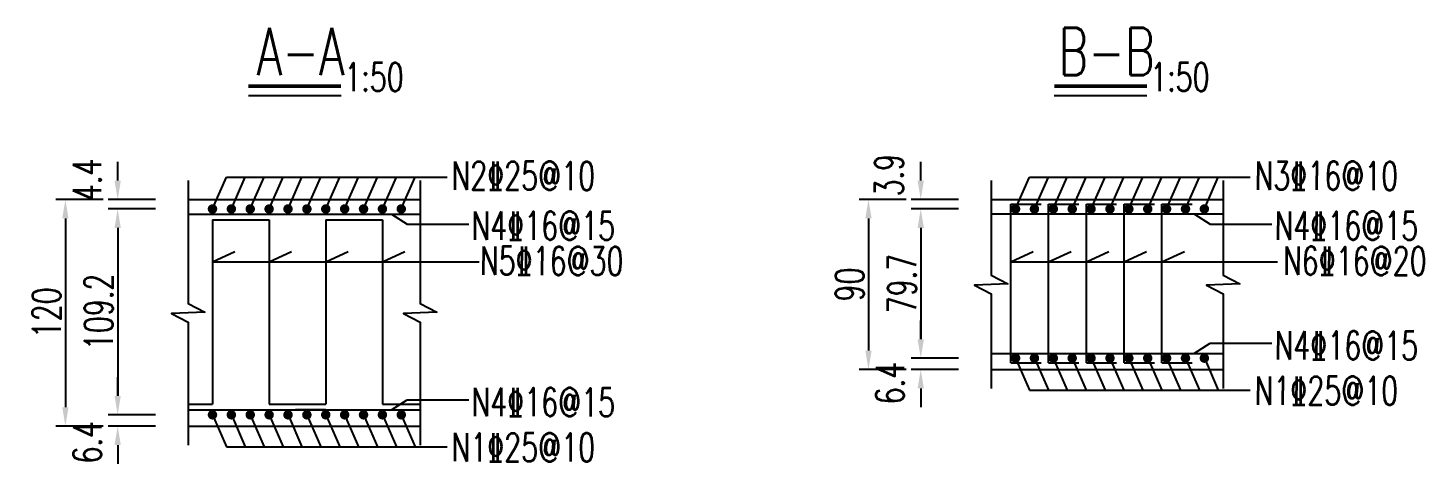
# Model space of a CAD drawing. Header units: millimetres. Extents: x -24222 to 32035, y -74604 to 14337.
# Drawn here: x -123 to 617, y -2167 to -1933 of the extents above; entities that cross this region are included whole.
import ezdxf
from ezdxf.enums import TextEntityAlignment as Align

# ---------------------------------------------------------------- set-up
doc = ezdxf.new("R2010")
doc.units = ezdxf.units.MM
doc.header["$LTSCALE"] = 0.25
doc.header["$MEASUREMENT"] = 0
for name, color, linetype in [('文字', 7, 'Continuous'), ('标注', 7, 'Continuous'), ('钢筋', 1, 'Continuous')]:
    doc.layers.add(name, color=color, linetype=linetype)
doc.styles.get("Standard").update_dxf_attribs({"font": 'simplex1.shx', "width": 0.7, "bigfont": 'hztxt.shx'})
doc.dimstyles.new('50', dxfattribs={"dimscale": 5, "dimtxt": 3, "dimasz": 2, "dimexe": 1, "dimexo": 1, "dimgap": 0.5, "dimtad": 1, "dimdec": 1, "dimdsep": 46, "dimtxsty": 'Standard', "dimcen": 0.5, "dimadec": 0, "dimazin": 0, "dimtfac": 1, "dimtdec": 1, "dimtofl": 0, "dimtmove": 2, "dimatfit": 3, "dimfxl": 0, "dimtolj": 1, "dimtzin": 0, "dimarcsym": 0})

# ---------------------------------------------------------------- blocks, each defined once
blk = doc.blocks.new('点筋')
at = {"layer": '钢筋', "const_width": 2.5}
blk.add_lwpolyline([(-1.25, 0, 1), (1.25, 0, 1)], format="xyb", close=True, dxfattribs=at)
blk = doc.blocks.new('*D142')
at = {"layer": 'Defpoints', "color": 0}
for p in [(-37.61, -2023.87), (-74.98, -2028.87), (-24.77, -2028.87)]:
    blk.add_point(p, dxfattribs=at)
at = {"layer": '标注', "color": 0, "lineweight": -2}
for p, q in [((-74.98, -2013.87), (-74.98, -2003.87)), ((-54.98, -2023.87), (-79.98, -2023.87)), ((-54.98, -2028.87), (-79.98, -2028.87)), ((-74.98, -2038.87), (-74.98, -2048.87))]:
    blk.add_line(p, q, dxfattribs=at)
at = {"layer": '标注', "color": 0}
for points in [[(-76.65, -2013.87), (-73.32, -2013.87), (-74.98, -2023.87)], [(-76.65, -2038.87), (-73.32, -2038.87), (-74.98, -2028.87)]]:
    blk.add_solid(points, dxfattribs=at)
at = {"layer": '标注', "color": 0, "insert": (-91.23, -2013.46), "char_height": 15, "attachment_point": 5, "rotation": 90}
blk.add_mtext('\\A1;4.4', dxfattribs=at)
blk = doc.blocks.new('*D143')
at = {"layer": 'Defpoints', "color": 0}
for p in [(-24.77, -2028.87), (-74.98, -2137.87), (-24.77, -2137.87)]:
    blk.add_point(p, dxfattribs=at)
at = {"layer": '标注', "color": 0, "lineweight": -2}
for p, q in [((-54.98, -2028.87), (-79.98, -2028.87)), ((-74.98, -2038.87), (-74.98, -2127.87)), ((-54.98, -2137.87), (-79.98, -2137.87))]:
    blk.add_line(p, q, dxfattribs=at)
at = {"layer": '标注', "color": 0}
for points in [[(-76.65, -2038.87), (-73.32, -2038.87), (-74.98, -2028.87)], [(-76.65, -2127.87), (-73.32, -2127.87), (-74.98, -2137.87)]]:
    blk.add_solid(points, dxfattribs=at)
at = {"layer": '标注', "color": 0, "insert": (-84.98, -2083.37), "char_height": 15, "attachment_point": 5, "rotation": 90}
blk.add_mtext('\\A1;109.2', dxfattribs=at)
blk = doc.blocks.new('*D144')
at = {"layer": 'Defpoints', "color": 0}
for p in [(-74.98, -2143.87), (-24.77, -2137.87), (-24.77, -2143.87)]:
    blk.add_point(p, dxfattribs=at)
at = {"layer": '标注', "color": 0, "lineweight": -2}
for p, q in [((-74.98, -2127.87), (-74.98, -2117.87)), ((-54.98, -2137.87), (-79.98, -2137.87)), ((-54.98, -2143.87), (-79.98, -2143.87)), ((-74.98, -2153.87), (-74.98, -2163.87))]:
    blk.add_line(p, q, dxfattribs=at)
at = {"layer": '标注', "color": 0}
for points in [[(-76.65, -2127.87), (-73.32, -2127.87), (-74.98, -2137.87)], [(-76.65, -2153.87), (-73.32, -2153.87), (-74.98, -2143.87)]]:
    blk.add_solid(points, dxfattribs=at)
at = {"layer": '标注', "color": 0, "insert": (-91.09, -2152.4), "char_height": 15, "attachment_point": 5, "rotation": 90}
blk.add_mtext('\\A1;6.4', dxfattribs=at)
blk = doc.blocks.new('*D145')
at = {"layer": 'Defpoints', "color": 0}
for p in [(-37.61, -2023.87), (-102.67, -2143.87), (-37.61, -2143.87)]:
    blk.add_point(p, dxfattribs=at)
at = {"layer": '标注', "color": 0, "lineweight": -2}
for p, q in [((-82.67, -2023.87), (-107.67, -2023.87)), ((-102.67, -2033.87), (-102.67, -2133.87)), ((-82.67, -2143.87), (-107.67, -2143.87))]:
    blk.add_line(p, q, dxfattribs=at)
at = {"layer": '标注', "color": 0}
for points in [[(-104.34, -2033.87), (-101.01, -2033.87), (-102.67, -2023.87)], [(-104.34, -2133.87), (-101.01, -2133.87), (-102.67, -2143.87)]]:
    blk.add_solid(points, dxfattribs=at)
at = {"layer": '标注', "color": 0, "insert": (-112.67, -2083.87), "char_height": 15, "attachment_point": 5, "rotation": 90}
blk.add_mtext('\\A1;120', dxfattribs=at)
blk = doc.blocks.new('*D148')
at = {"layer": 'Defpoints', "color": 0}
for p in [(387.73, -2023.87), (350.36, -2028.87), (400.58, -2028.87)]:
    blk.add_point(p, dxfattribs=at)
at = {"layer": '标注', "color": 0, "lineweight": -2}
for p, q in [((350.36, -2013.87), (350.36, -2003.87)), ((370.36, -2023.87), (345.36, -2023.87)), ((370.36, -2028.87), (345.36, -2028.87)), ((350.36, -2038.87), (350.36, -2048.87))]:
    blk.add_line(p, q, dxfattribs=at)
at = {"layer": '标注', "color": 0}
for points in [[(348.69, -2013.87), (352.03, -2013.87), (350.36, -2023.87)], [(348.69, -2038.87), (352.03, -2038.87), (350.36, -2028.87)]]:
    blk.add_solid(points, dxfattribs=at)
at = {"layer": '标注', "color": 0, "insert": (333.53, -2010.98), "char_height": 15, "attachment_point": 5, "rotation": 90}
blk.add_mtext('\\A1;3.9', dxfattribs=at)
blk = doc.blocks.new('*D149')
at = {"layer": 'Defpoints', "color": 0}
for p in [(400.58, -2028.87), (350.36, -2107.87), (400.58, -2107.87)]:
    blk.add_point(p, dxfattribs=at)
at = {"layer": '标注', "color": 0, "lineweight": -2}
for p, q in [((370.36, -2028.87), (345.36, -2028.87)), ((350.36, -2038.87), (350.36, -2097.87)), ((370.36, -2107.87), (345.36, -2107.87))]:
    blk.add_line(p, q, dxfattribs=at)
at = {"layer": '标注', "color": 0}
for points in [[(348.69, -2038.87), (352.03, -2038.87), (350.36, -2028.87)], [(348.69, -2097.87), (352.03, -2097.87), (350.36, -2107.87)]]:
    blk.add_solid(points, dxfattribs=at)
at = {"layer": '标注', "color": 0, "insert": (340.36, -2068.37), "char_height": 15, "attachment_point": 5, "rotation": 90}
blk.add_mtext('\\A1;79.7', dxfattribs=at)
blk = doc.blocks.new('*D146')
at = {"layer": 'Defpoints', "color": 0}
for p in [(350.36, -2113.87), (400.58, -2107.87), (400.58, -2113.87)]:
    blk.add_point(p, dxfattribs=at)
at = {"layer": '标注', "color": 0, "lineweight": -2}
for p, q in [((350.36, -2097.87), (350.36, -2087.87)), ((370.36, -2107.87), (345.36, -2107.87)), ((370.36, -2113.87), (345.36, -2113.87)), ((350.36, -2123.87), (350.36, -2133.87))]:
    blk.add_line(p, q, dxfattribs=at)
at = {"layer": '标注', "color": 0}
for points in [[(348.69, -2097.87), (352.03, -2097.87), (350.36, -2107.87)], [(348.69, -2123.87), (352.03, -2123.87), (350.36, -2113.87)]]:
    blk.add_solid(points, dxfattribs=at)
at = {"layer": '标注', "color": 0, "insert": (334.11, -2121.08), "char_height": 15, "attachment_point": 5, "rotation": 90}
blk.add_mtext('\\A1;6.4', dxfattribs=at)
blk = doc.blocks.new('*D147')
at = {"layer": 'Defpoints', "color": 0}
for p in [(387.73, -2023.87), (322.67, -2113.87), (387.73, -2113.87)]:
    blk.add_point(p, dxfattribs=at)
at = {"layer": '标注', "color": 0, "lineweight": -2}
for p, q in [((342.67, -2023.87), (317.67, -2023.87)), ((322.67, -2033.87), (322.67, -2103.87)), ((342.67, -2113.87), (317.67, -2113.87))]:
    blk.add_line(p, q, dxfattribs=at)
at = {"layer": '标注', "color": 0}
for points in [[(321, -2033.87), (324.34, -2033.87), (322.67, -2023.87)], [(321, -2103.87), (324.34, -2103.87), (322.67, -2113.87)]]:
    blk.add_solid(points, dxfattribs=at)
at = {"layer": '标注', "color": 0, "insert": (312.67, -2068.87), "char_height": 15, "attachment_point": 5, "rotation": 90}
blk.add_mtext('\\A1;90', dxfattribs=at)
blk = doc.blocks.new('钢筋3')
at = {"layer": '钢筋'}
for p, q in [((398.08, -2110.37), (398.08, -2026.37)), ((398.08, -2026.37), (414.08, -2026.37)), ((398.08, -2110.37), (414.08, -2110.37))]:
    blk.add_line(p, q, dxfattribs=at)

msp = doc.modelspace()

# ---------------------------------------------------------------- linework, layer by layer
at = {"layer": '文字'}
for p, q in [((-5.729, -1968.856), (43.363, -1968.856)), ((421.075, -1968.856), (470.167, -1968.856))]:
    msp.add_line(p, q, dxfattribs=at)
at = {"layer": '文字', "const_width": 2}
for points in [[(-5.729, -1963.856), (43.363, -1963.856)], [(421.075, -1963.856), (470.167, -1963.856)]]:
    msp.add_lwpolyline(points, dxfattribs=at)
at = {"layer": '标注'}
for p, q in [((-24.767, -2028.868), (-17.373, -2011.95)), ((-17.373, -2011.95), (99.463, -2011.95)), ((-14.767, -2028.868), (-7.373, -2011.95)), ((-4.767, -2028.868), (2.627, -2011.95)), ((5.233, -2028.868), (12.627, -2011.95)), ((15.233, -2028.868), (22.627, -2011.95)), ((25.233, -2028.868), (32.627, -2011.95)), ((35.233, -2028.868), (42.627, -2011.95)), ((45.233, -2028.868), (52.627, -2011.95)), ((55.233, -2028.868), (62.627, -2011.95)), ((65.233, -2028.868), (72.627, -2011.95)), ((75.233, -2028.868), (82.627, -2011.95)), ((400.577, -2028.868), (407.971, -2011.95)), ((407.971, -2011.95), (524.807, -2011.95)), ((410.577, -2028.868), (417.971, -2011.95)), ((420.577, -2028.868), (427.971, -2011.95)), ((430.577, -2028.868), (437.971, -2011.95)), ((440.577, -2028.868), (447.971, -2011.95)), ((450.577, -2028.868), (457.971, -2011.95)), ((460.577, -2028.868), (467.971, -2011.95)), ((470.577, -2028.868), (477.971, -2011.95)), ((480.577, -2028.868), (487.971, -2011.95)), ((490.577, -2028.868), (497.971, -2011.95)), ((500.577, -2028.868), (507.971, -2011.95)), ((-37.61, -2023.868), (85.233, -2023.868)), ((387.733, -2023.868), (510.577, -2023.868)), ((70.032, -2031.568), (78.371, -2036.86)), ((495.375, -2031.568), (503.715, -2036.86)), ((78.371, -2036.86), (110.972, -2036.86)), ((503.715, -2036.86), (536.316, -2036.86)), ((-24.767, -2056.853), (-12.87, -2051.337)), ((5.233, -2056.853), (17.13, -2051.337)), ((35.233, -2056.853), (47.13, -2051.337)), ((65.233, -2056.853), (77.13, -2051.337)), ((398.077, -2056.853), (409.974, -2051.337)), ((418.077, -2056.853), (429.974, -2051.337)), ((438.077, -2056.853), (449.974, -2051.337)), ((458.077, -2056.853), (469.974, -2051.337)), ((478.077, -2056.853), (489.974, -2051.337)), ((-24.767, -2056.853), (116.525, -2056.853)), ((398.077, -2056.853), (539.368, -2056.853)), ((495.375, -2105.168), (503.715, -2099.877)), ((503.715, -2099.877), (536.316, -2099.877)), ((387.733, -2113.868), (510.577, -2113.868)), ((400.577, -2107.868), (407.971, -2124.787)), ((410.577, -2107.868), (417.971, -2124.787)), ((420.577, -2107.868), (427.971, -2124.787)), ((430.577, -2107.868), (437.971, -2124.787)), ((440.577, -2107.868), (447.971, -2124.787)), ((450.577, -2107.868), (457.971, -2124.787)), ((460.577, -2107.868), (467.971, -2124.787)), ((470.577, -2107.868), (477.971, -2124.787)), ((480.577, -2107.868), (487.971, -2124.787)), ((490.577, -2107.868), (497.971, -2124.787)), ((500.577, -2107.868), (507.971, -2124.787)), ((407.971, -2124.787), (524.807, -2124.787)), ((70.032, -2135.168), (78.371, -2129.877)), ((78.371, -2129.877), (110.972, -2129.877)), ((-37.61, -2143.868), (85.233, -2143.868)), ((-24.767, -2137.868), (-17.373, -2154.787)), ((-14.767, -2137.868), (-7.373, -2154.787)), ((-4.767, -2137.868), (2.627, -2154.787)), ((5.233, -2137.868), (12.627, -2154.787)), ((15.233, -2137.868), (22.627, -2154.787)), ((25.233, -2137.868), (32.627, -2154.787)), ((35.233, -2137.868), (42.627, -2154.787)), ((45.233, -2137.868), (52.627, -2154.787)), ((55.233, -2137.868), (62.627, -2154.787)), ((65.233, -2137.868), (72.627, -2154.787)), ((75.233, -2137.868), (82.627, -2154.787)), ((-17.373, -2154.787), (99.463, -2154.787))]:
    msp.add_line(p, q, dxfattribs=at)
for points in [[(-37.61, -2013.868), (-37.61, -2078.868), (-28.781, -2083.563), (-46.44, -2084.174), (-37.61, -2088.868), (-37.61, -2153.868)], [(85.233, -2013.868), (85.233, -2078.868), (94.063, -2083.563), (76.404, -2084.174), (85.233, -2088.868), (85.233, -2153.868)], [(387.733, -2013.868), (387.733, -2063.868), (396.563, -2068.563), (378.904, -2069.174), (387.733, -2073.868), (387.733, -2123.868)], [(510.577, -2013.868), (510.577, -2063.868), (519.406, -2068.563), (501.748, -2069.174), (510.577, -2073.868), (510.577, -2123.868)]]:
    msp.add_lwpolyline(points, dxfattribs=at)
at = {"layer": '钢筋'}
for p, q in [((-37.61, -2031.568), (85.233, -2031.568)), ((-24.767, -2031.568), (5.233, -2031.568)), ((35.233, -2031.568), (65.233, -2031.568)), ((387.733, -2031.368), (510.577, -2031.368)), ((-24.767, -2034.568), (-24.767, -2132.168)), ((-24.767, -2034.568), (5.233, -2034.568)), ((5.233, -2034.568), (5.233, -2132.168)), ((35.233, -2034.568), (35.233, -2132.168)), ((35.233, -2034.568), (65.233, -2034.568)), ((65.233, -2034.568), (65.233, -2132.168)), ((387.733, -2105.368), (510.577, -2105.368)), ((-37.61, -2132.168), (-24.767, -2132.168)), ((-37.61, -2135.168), (85.233, -2135.168)), ((5.233, -2132.168), (35.233, -2132.168)), ((5.233, -2135.168), (21.233, -2135.168)), ((35.233, -2135.168), (19.233, -2135.168)), ((65.233, -2132.168), (85.233, -2132.168)), ((65.233, -2135.168), (81.233, -2135.168))]:
    msp.add_line(p, q, dxfattribs=at)

# ---------------------------------------------------------------- block references
at = {"layer": '标注'}
for p in [(0, 0), (20, 0), (40, 0), (60, 0), (80, 0)]:
    msp.add_blockref('钢筋3', p, dxfattribs=at)
at = {"layer": '钢筋', "xscale": -1}
for p in [(-24.767, -2028.868), (-14.767, -2028.868), (-4.767, -2028.868), (5.233, -2028.868), (15.233, -2028.868), (25.233, -2028.868), (35.233, -2028.868), (45.233, -2028.868), (55.233, -2028.868), (65.233, -2028.868), (75.233, -2028.868), (400.577, -2028.868), (410.577, -2028.868), (420.577, -2028.868), (430.577, -2028.868), (440.577, -2028.868), (450.577, -2028.868), (460.577, -2028.868), (470.577, -2028.868), (480.577, -2028.868), (490.577, -2028.868), (500.577, -2028.868), (400.577, -2107.868), (410.577, -2107.868), (420.577, -2107.868), (430.577, -2107.868), (440.577, -2107.868), (450.577, -2107.868), (460.577, -2107.868), (470.577, -2107.868), (480.577, -2107.868), (490.577, -2107.868), (500.577, -2107.868), (-24.767, -2137.868), (-14.767, -2137.868), (-4.767, -2137.868), (5.233, -2137.868), (15.233, -2137.868), (25.233, -2137.868), (35.233, -2137.868), (45.233, -2137.868), (55.233, -2137.868), (65.233, -2137.868), (75.233, -2137.868)]:
    msp.add_blockref('点筋', p, dxfattribs=at)

# ---------------------------------------------------------------- texts
at = {"layer": '文字', "width": 0.7}
for s, height, p in [('A-A', 25, (21.975, -1945.505)), ('B-B', 25, (448.779, -1945.505)), ('1:50', 15, (60.782, -1959.059)), ('1:50', 15, (487.586, -1959.059))]:
    msp.add_text(s, height=height, dxfattribs=at).set_placement(p, align=Align.MIDDLE_CENTER)
for s, p in [('N2%%13225@10', (101.838, -2018.715)), ('N3%%13216@10', (527.181, -2018.715)), ('N4%%13216@15', (112.418, -2045.184)), ('N4%%13216@15', (537.762, -2045.184)), ('N5%%13216@30', (116.885, -2063.782)), ('N6%%13216@20', (542.228, -2063.782)), ('N4%%13216@15', (537.762, -2108.577)), ('N1%%13225@10', (527.181, -2132.496)), ('N4%%13216@15', (112.418, -2138.577)), ('N1%%13225@10', (101.838, -2162.496))]:
    msp.add_text(s, height=15, rotation=359.897934, dxfattribs=at).set_placement(p)

# ---------------------------------------------------------------- dimensions: what is measured, and where the dimension line sits
at = {"layer": '标注'}
for base, p1, p2, text, picture, middle in [((-74.985, -2028.868), (-37.61, -2023.868), (-24.767, -2028.868), '4.4', '*D142', (-91.235, -2013.457)), ((350.359, -2028.868), (387.733, -2023.868), (400.577, -2028.868), '3.9', '*D148', (333.534, -2010.983)), ((350.359, -2113.868), (400.577, -2107.868), (400.577, -2113.868), '6.4', '*D146', (334.109, -2121.084)), ((-74.985, -2143.868), (-24.767, -2137.868), (-24.767, -2143.868), '6.4', '*D144', (-91.094, -2152.4))]:
    dim = msp.add_linear_dim(base=base, p1=p1, p2=p2, angle=90, text=text, dimstyle='50', dxfattribs=at)
    dim.commit()
    dim.dimension.update_dxf_attribs({"geometry": picture, "text_midpoint": middle, "dimtype": 160})
for base, p1, p2, picture, middle in [((-102.673, -2143.868), (-37.61, -2023.868), (-37.61, -2143.868), '*D145', (-112.673, -2083.868)), ((322.671, -2113.868), (387.733, -2023.868), (387.733, -2113.868), '*D147', (312.671, -2068.868))]:
    dim = msp.add_linear_dim(base=base, p1=p1, p2=p2, angle=90, dimstyle='50', dxfattribs=at)
    dim.commit()
    dim.dimension.update_dxf_attribs({"geometry": picture, "text_midpoint": middle})
for base, p1, p2, text, picture, middle in [((-74.985, -2137.868), (-24.767, -2028.868), (-24.767, -2137.868), '109.2', '*D143', (-84.985, -2083.368)), ((350.359, -2107.868), (400.577, -2028.868), (400.577, -2107.868), '79.7', '*D149', (340.359, -2068.368))]:
    dim = msp.add_linear_dim(base=base, p1=p1, p2=p2, angle=90, text=text, dimstyle='50', dxfattribs=at)
    dim.commit()
    dim.dimension.update_dxf_attribs({"geometry": picture, "text_midpoint": middle})

doc.saveas('drawing.dxf')
